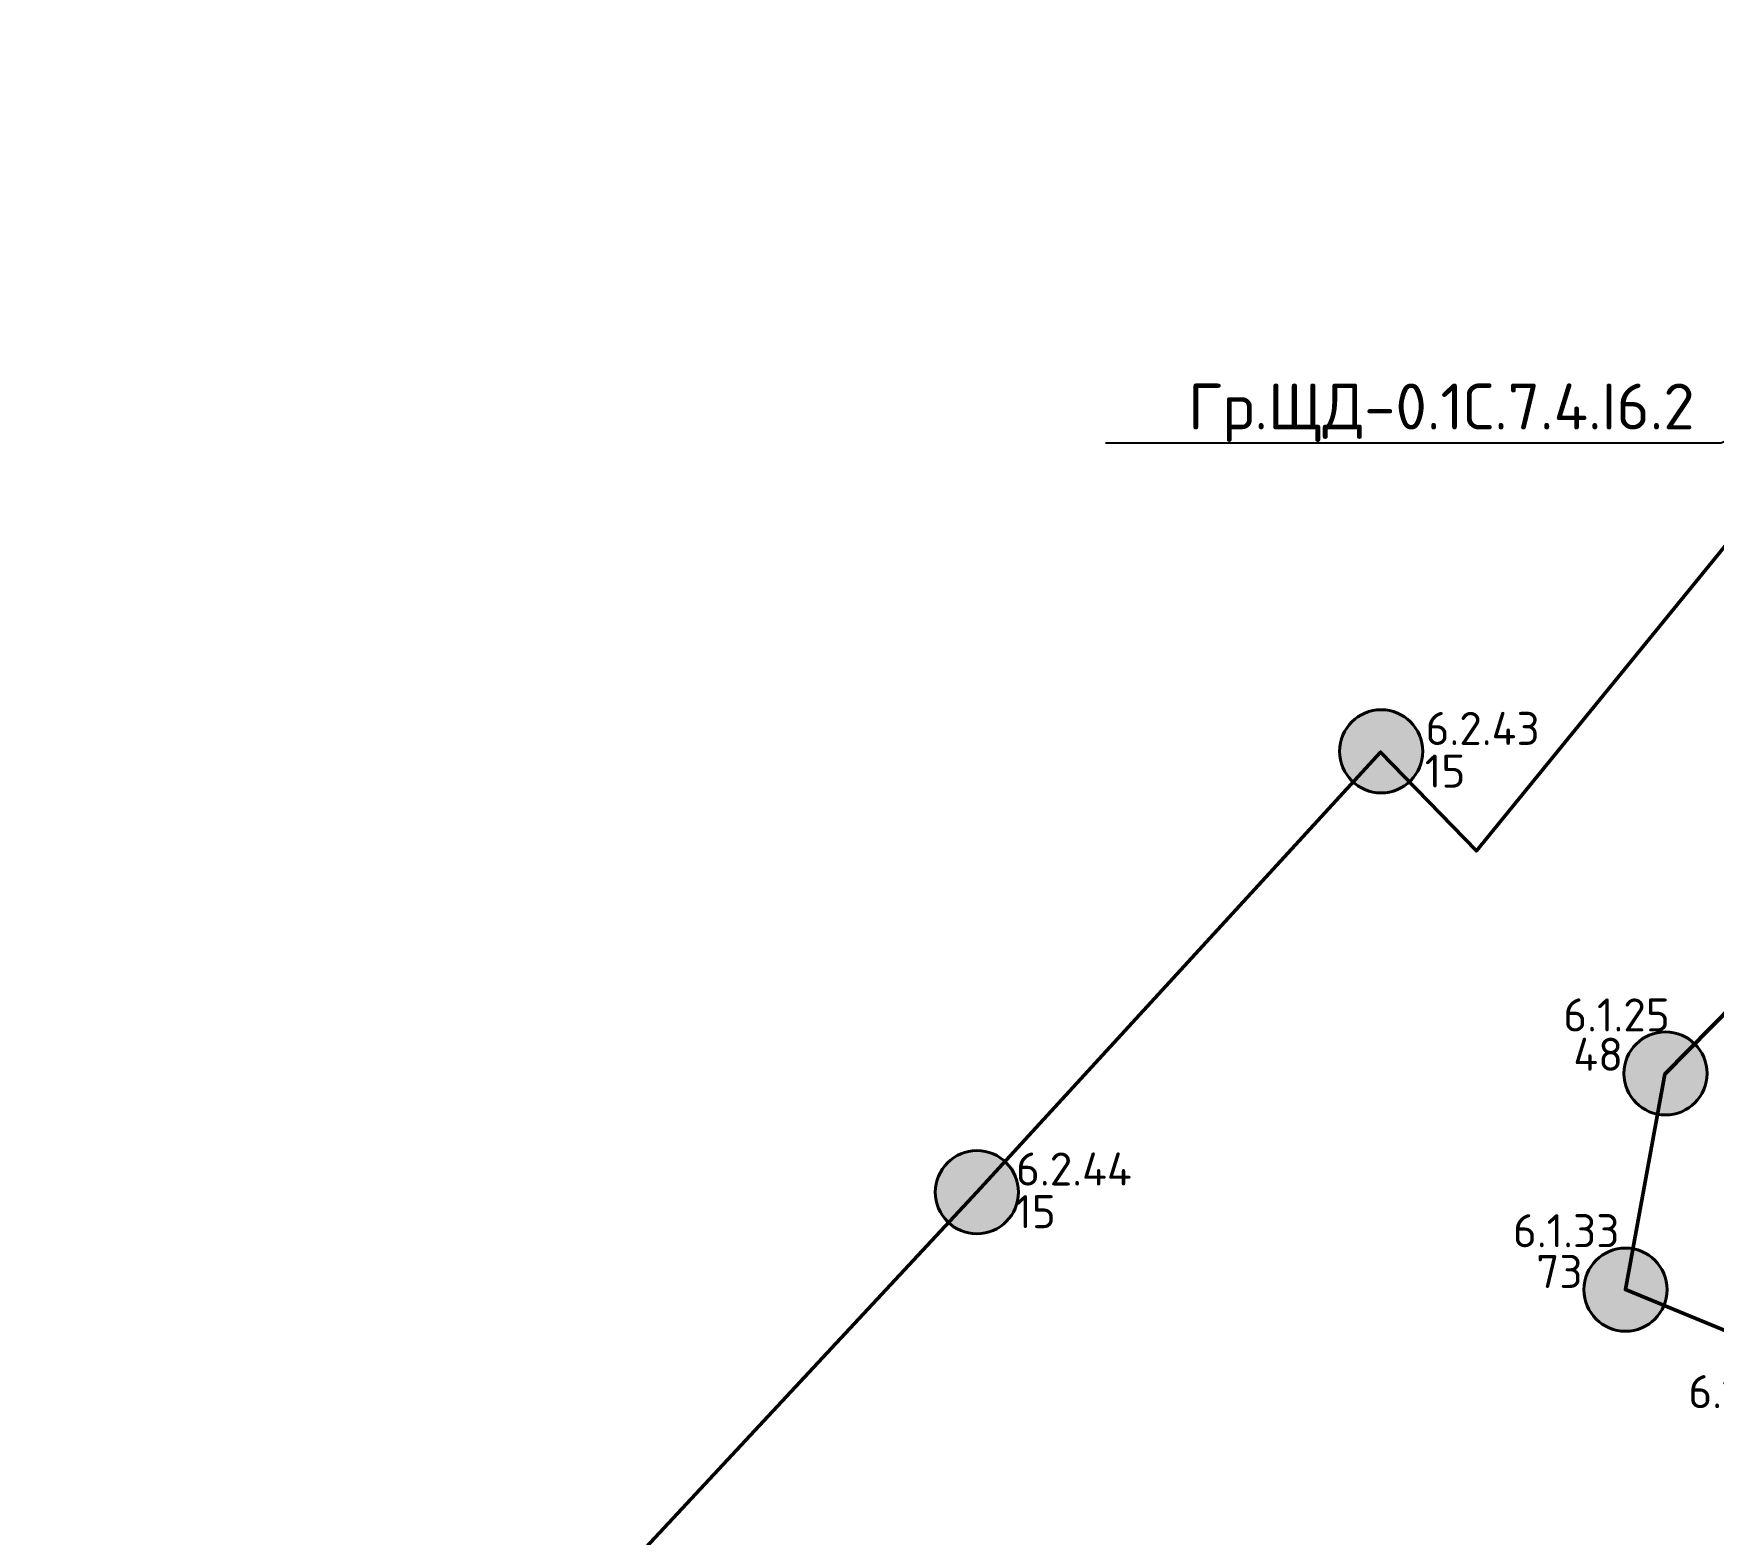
# Model space of a CAD drawing. Header units: millimetres. Extents: x -813692 to 807431, y 0 to 1813163.
# Drawn here: x 35330 to 44472, y 843648 to 851818 of the extents above; entities that cross this region are included whole.
import ezdxf
from ezdxf import colors
from ezdxf.entities.mleader import LeaderData, LeaderLine
from ezdxf.math import Vec2, Vec3

# ---------------------------------------------------------------- set-up
doc = ezdxf.new("R2010")
doc.units = ezdxf.units.MM
doc.layers.add('_Гр.ЩД-0.1С.7.4.I6.1', color=6, linetype='Continuous', lineweight=50)
doc.layers.add('_Гр.ЩД-0.1С.7.4.I6.2', color=6, linetype='Continuous', lineweight=50)
for name, color, linetype, lineweight, true_color in [('DLX_FL0_LUM 26', 7, 'Continuous', 40, 0x130bf4), ('DLX_LUM 17', 7, 'Continuous', 40, 0x130bf4), ('DLX_LUM 2', 7, 'Continuous', 40, 0x1b0ff0)]:
    doc.layers.add(name, color=color, linetype=linetype, lineweight=lineweight, true_color=true_color)
doc.styles.add('ISOCPEUR', font='isocpeur.ttf')
doc.styles.add('TableTextStyle', font='isocpeur.ttf')

# ---------------------------------------------------------------- blocks, each defined once
blk = doc.blocks.new('DIC29')
at = {"layer": '_Гр.ЩД-0.1С.7.4.I6.2', "color": 18, "true_color": 0x000000, "style": 'TableTextStyle'}
for p in [(12352, 16283.8, 1003), (10123.2, 13885.4, 1003)]:
    blk.add_text('15', height=180, dxfattribs=at).set_placement(p)
at = {"layer": '_Гр.ЩД-0.1С.7.4.I6.2', "lineweight": 0, "ltscale": 100, "style": 'TableTextStyle'}
for tag, p, height in [('9А', (-1967.5, 33167), 180), ('9', (-2751, 32047.1), 180), ('9', (105.1, 31769.1), 180), ('S', (-998.4, 31492.9, -3), 250), ('9', (-678.4, 30649.2), 180), ('9А', (2177.7, 30371.1), 180), ('9', (1394.2, 29251.2), 180), ('9', (4250.3, 28973.1), 180), ('9', (3466.8, 27853.2), 180), ('9', (6322.9, 27575.1), 180), ('S', (5547.3, 26856.4, -3), 250), ('9', (5539.4, 26455.2), 180), ('9А', (8395.5, 26177.1), 180), ('9', (7612, 25057.3), 180), ('9', (10468.1, 24779.2), 180), ('9', (9684.6, 23659.3), 180), ('9', (12540.7, 23381.2), 180), ('9', (11757.2, 22261.3), 180), ('9А', (14613.3, 21983.2), 180), ('S', (13099.1, 21526.1, -3), 250), ('9', (13829.8, 20863.3), 180), ('9', (16685.9, 20585.2), 180), ('9', (15902.4, 19465.4), 180), ('9', (18758.5, 19187.3), 180), ('9', (17975, 18067.4), 180), ('9А', (20831.1, 17789.3), 180), ('S', (18900.8, 17640.4, -3), 250), ('9', (20047.6, 16669.4), 180), ('15', (12356.1, 16515.9, 1003), 180), ('9', (22903.7, 16391.3), 180), ('9', (22120.2, 15271.4), 180), ('9', (24976.3, 14993.3), 180), ('15', (10127.3, 14117.5, 1003), 180), ('9', (24192.8, 13873.4), 180), ('15А', (7792.2, 11613.4, 1003), 180), ('15', (5102.2, 9302.3, 1003), 180), ('15', (1975.7, 7059.4, 1003), 180), ('48.1', (7384.2, 6602.8, -497), 180), ('15А', (-1298.7, 4816, 1003), 180), ('48.1', (4814.5, 4676.5, -497), 180), ('48.1', (9346.4, 4128.3, -497), 180), ('48.1', (2141.9, 2908.9, -497), 180), ('48.1А', (6635.3, 2096.3, -497), 180), ('48.1', (-628, 1267.3, -497), 180), ('48.1', (3816.1, 231.2, -497), 180), ('48.1', (-3485, -205.3, -497), 180), ('48.1', (-6543.9, -1851.5, -497), 180), ('48.1А', (762, -1837.8, -497), 180), ('48.1', (-2251.7, -3391, -497), 180), ('48.1А', (-5338.9, -4770.6, -497), 180)]:
    blk.add_attdef(tag, p, '', height=height, dxfattribs=at)
blk = doc.blocks.new('DIC28')
at = {"layer": '_Гр.ЩД-0.1С.7.4.I6.1', "color": 18, "true_color": 0x000000, "style": 'TableTextStyle'}
for s, p in [('48', (-8690.9, 9001.5, -497)), ('73', (-8892.6, 7818.9, -497))]:
    blk.add_text(s, height=180, dxfattribs=at).set_placement(p)
at = {"layer": '_Гр.ЩД-0.1С.7.4.I6.1', "lineweight": 0, "ltscale": 100, "style": 'TableTextStyle'}
for tag, p, height in [('74', (-5946, 11223.8, -497), 180), ('72', (-6550.5, 9793.6, -497), 180), ('72', (-5895.1, 9856.9, -497), 180), ('48', (-7837.5, 9775.1, -497), 180), ('48', (-8745.5, 9215.5, -497), 180), ('74', (-4480.1, 9122.8, -497), 180), ('48А', (-5653.1, 8840.5, -497), 180), ('72', (-6881.6, 8588.8, -497), 180), ('48', (-3825.1, 8077.8, -497), 180), ('76', (-2165.1, 8114, -497), 180), ('73', (-9019.2, 8041, -497), 180), ('74', (-6408.2, 8045.3, -497), 180), ('S', (-5198, 7591.3), 250), ('48А', (-1997.3, 7253, -497), 180), ('48А', (-8064.7, 7165, -497), 180), ('72', (-3559.3, 6849.1, -497), 180), ('72', (-6963.3, 6524.3, -497), 180), ('75', (-5050.7, 6411.6, -497), 180), ('75', (-3095.1, 5887, -497), 180), ('48', (-6031.8, 5836.5, -497), 180), ('71', (-7235, 5639.2, -497), 180), ('48', (-2699.7, 4897.6, -497), 180), ('47А', (-1743.9, 4606.8, -497), 180), ('46', (-5191.9, 4421.4, -497), 180), ('45', (-3218.1, 3931.6, -497), 180), ('74', (-1492.7, 3234.6, -497), 180), ('74', (-3506.1, 3137.6, -497), 180), ('48', (-2492.8, 3141.2, -497), 180), ('75', (132.6, 3025.6, -497), 180), ('45', (1688.9, 2630.7, -497), 180), ('47', (730.5, 2203.1, -497), 180), ('45', (1973, 2228.1, -497), 180), ('72', (-2382.2, 1894.3, -497), 180), ('48', (-3255.2, 1342.1, -497), 180), ('48А', (1340.9, 1299.6, -497), 180), ('72', (-1307.1, 1281.7, -497), 180), ('47', (-341.4, 1200.1, -497), 180), ('72', (383.1, 802.3, -497), 180), ('75', (-4831.6, 548.9, -497), 180), ('S', (-2403.7, 190.8), 250), ('76', (2415.7, 115.8, -497), 180), ('45', (-443, 66.7, -497), 180), ('72', (-3249.6, -137.3, -497), 180), ('45', (-833.3, -274, -497), 180), ('48', (431, -535.6, -497), 180), ('48А', (-4305.8, -581.8, -497), 180), ('45', (-2524.8, -561.4, -497), 180), ('45', (-1219.2, -610.2, -497), 180), ('45', (-2652.4, -809.5, -497), 180), ('76', (-1223.2, -1036.4, -497), 180), ('45', (-2332.5, -1616.4, -497), 180), ('48', (-1162.3, -2089.2, -497), 180), ('72', (485.2, -2127.4, -497), 180)]:
    blk.add_attdef(tag, p, '', height=height, dxfattribs=at)
blk = doc.blocks.new('A$Cab2378fa')
at = {"lineweight": 25, "true_color": 0xfff5f5}
h = blk.add_hatch(color=7, dxfattribs=at)
h.dxf.hatch_style = 1
h.paths.add_polyline_path([(0, 0), (-141.6, -170.3, 0.174923), (3, -222.4, 0.197808), (162.3, -156.8)])
h.paths.add_polyline_path([(-163.2, 157.6), (0, 0), (147.8, 177.8, 0.175398), (3, 230.2, 0.209014)])
at = {"lineweight": 25}
h = blk.add_hatch(color=256, dxfattribs=at)
h.paths.add_polyline_path([(162.3, -156.8, 0.442338), (147.8, 177.8), (0, 0)])
h.paths.add_polyline_path([(-141.6, -170.3), (0, 0), (-163.2, 157.6, 0.430096)])
blk.add_circle((3, 3.9), 226.3)
blk = doc.blocks.new('_Dot')
at = {"color": 0, "linetype": 'ByBlock', "lineweight": -2}
blk.add_line((-0.5, 0), (-1, 0), dxfattribs=at)
at = {"color": 0, "linetype": 'ByBlock', "const_width": 0.5}
blk.add_lwpolyline([(-0.25, 0, 1), (0.25, 0, 1)], format="xyb", close=True, dxfattribs=at)

msp = doc.modelspace()

# ---------------------------------------------------------------- linework, layer by layer
at = {"layer": '_Гр.ЩД-0.1С.7.4.I6.1', "ltscale": 100}
msp.add_lwpolyline([(49994.9, 845114.8), (48589.5, 844078), (48338.2, 845184.7), (47754.4, 846130.3), (46611.3, 846802.3), (46239.7, 848261.5), (45699.6, 846773.6), (46528.4, 845928.7), (46802.6, 845083.8), (46644.9, 845241.3), (46148.7, 844951.3), (45422.7, 845544.7), (44715.6, 846668.8), (44208.1, 846153.3), (43993.3, 844980.1), (45216.1, 844476.7), (45192.8, 843642.1), (45933.7, 842744.4), (46221.1, 842796.3), (46975.6, 841530.2), (47264.1, 843339.5), (49272.7, 842786.6), (50722.1, 842558.3)], dxfattribs=at)
at = {"layer": '_Гр.ЩД-0.1С.7.4.I6.2', "ltscale": 100}
msp.add_lwpolyline([(43241.3, 853026.3), (46178.4, 851046.3), (43182.3, 847368.6), (42660.7, 847906.7), (40463.7, 845510.6), (38094, 842966.3), (35363.7, 840710.6), (32263.7, 838610.6), (28963.7, 836410.6), (30811.4, 833249.8), (29562.8, 832567), (23678.7, 829744), (24880.8, 826821.1), (28021.9, 828224.4), (31085.3, 829800.2), (34055.3, 831556.2), (36918.4, 833445.5), (39677.9, 835512), (37715.7, 837986.5), (35100.6, 836029.6), (32381.1, 834233.9)], dxfattribs=at)

# ---------------------------------------------------------------- block references
at = {"layer": '_Гр.ЩД-0.1С.7.4.I6.1', "color": 3, "lineweight": 0}
ref = msp.add_blockref('DIC28', (52400, 837170), dxfattribs=at)
ref.add_attrib('48', '6.1.25', (43654.5, 846385.5, -497), dxfattribs={"lineweight": 0, "ltscale": 100, "height": 180, "style": 'TableTextStyle'})
ref.add_attrib('48А', '6.1.10', (44335.3, 844335, -497), dxfattribs={"lineweight": 0, "ltscale": 100, "height": 180, "style": 'TableTextStyle'})
ref.add_attrib('73', '6.1.33', (43380.8, 845211, -497), dxfattribs={"lineweight": 0, "ltscale": 100, "height": 180, "style": 'TableTextStyle'})
at = {"layer": '_Гр.ЩД-0.1С.7.4.I6.2', "color": 3, "lineweight": 0}
ref = msp.add_blockref('DIC29', (30549, 831429.3), dxfattribs=at)
ref.add_attrib('15', '6.2.43', (42905.1, 847945.2, 1003), dxfattribs={"lineweight": 0, "ltscale": 100, "height": 180, "style": 'TableTextStyle'})
ref.add_attrib('15', '6.2.44', (40676.3, 845546.8, 1003), dxfattribs={"lineweight": 0, "ltscale": 100, "height": 180, "style": 'TableTextStyle'})
at = {"layer": 'DLX_FL0_LUM 26', "ltscale": 100}
for p in [(42660.7, 847906.7), (40460.7, 845506.7)]:
    msp.add_blockref('A$Cab2378fa', p, dxfattribs=at)
at = {"layer": 'DLX_LUM 17', "ltscale": 100}
msp.add_blockref('A$Cab2378fa', (43990.4, 844976.2), dxfattribs=at)
at = {"layer": 'DLX_LUM 2', "ltscale": 100}
msp.add_blockref('A$Cab2378fa', (44208.1, 846153.3), dxfattribs=at)

# ---------------------------------------------------------------- leaders
at = {"layer": '_Гр.ЩД-0.1С.7.4.I6.2'}
ml = msp.add_multileader_mtext('Standard', dxfattribs=at)
ml.set_content('Гр.ЩД-0.1С.7.4.I6.2', color=256, style='ISOCPEUR')
ml.set_leader_properties()
ml.set_arrow_properties(name='DOT')
ml.build(insert=Vec2(0, 0))
ml.multileader.update_dxf_attribs({"has_dogleg": 0, "text_left_attachment_type": 6, "text_right_attachment_type": 6, "arrow_head_size": 100})
ctx = ml.context
ctx.base_point, ctx.char_height, ctx.arrow_head_size, ctx.landing_gap_size, ctx.plane_origin = Vec3(41412.7, 849588), 250, 100, 200, Vec3(128492.7, 977998.8)
ctx.left_attachment, ctx.right_attachment = 6, 6
notes = []
notes.append((ctx, [(1, (1, 1, 0), (44520.7, 849588), (-1, 0), 8, [(1, [(45217.7, 849867)], 0, [])])]))
ctx.mtext.insert, ctx.mtext.flow_direction = Vec3(41612.7, 849913), 5
for ctx, leaders in notes:
    for number, flags, end, landing, length, lines in leaders:
        leader = LeaderData()
        leader.index, (leader.has_last_leader_line, leader.has_dogleg_vector, leader.attachment_direction) = number, flags
        leader.last_leader_point, leader.dogleg_vector, leader.dogleg_length = Vec3(end), Vec3(landing), length
        for number, points, colour, breaks in lines:
            line = LeaderLine()
            line.index, line.vertices, line.color, line.breaks = number, Vec3.list(points), colors.encode_raw_color(colour), breaks
            leader.lines.append(line)
        ctx.leaders.append(leader)

doc.saveas('drawing.dxf')
